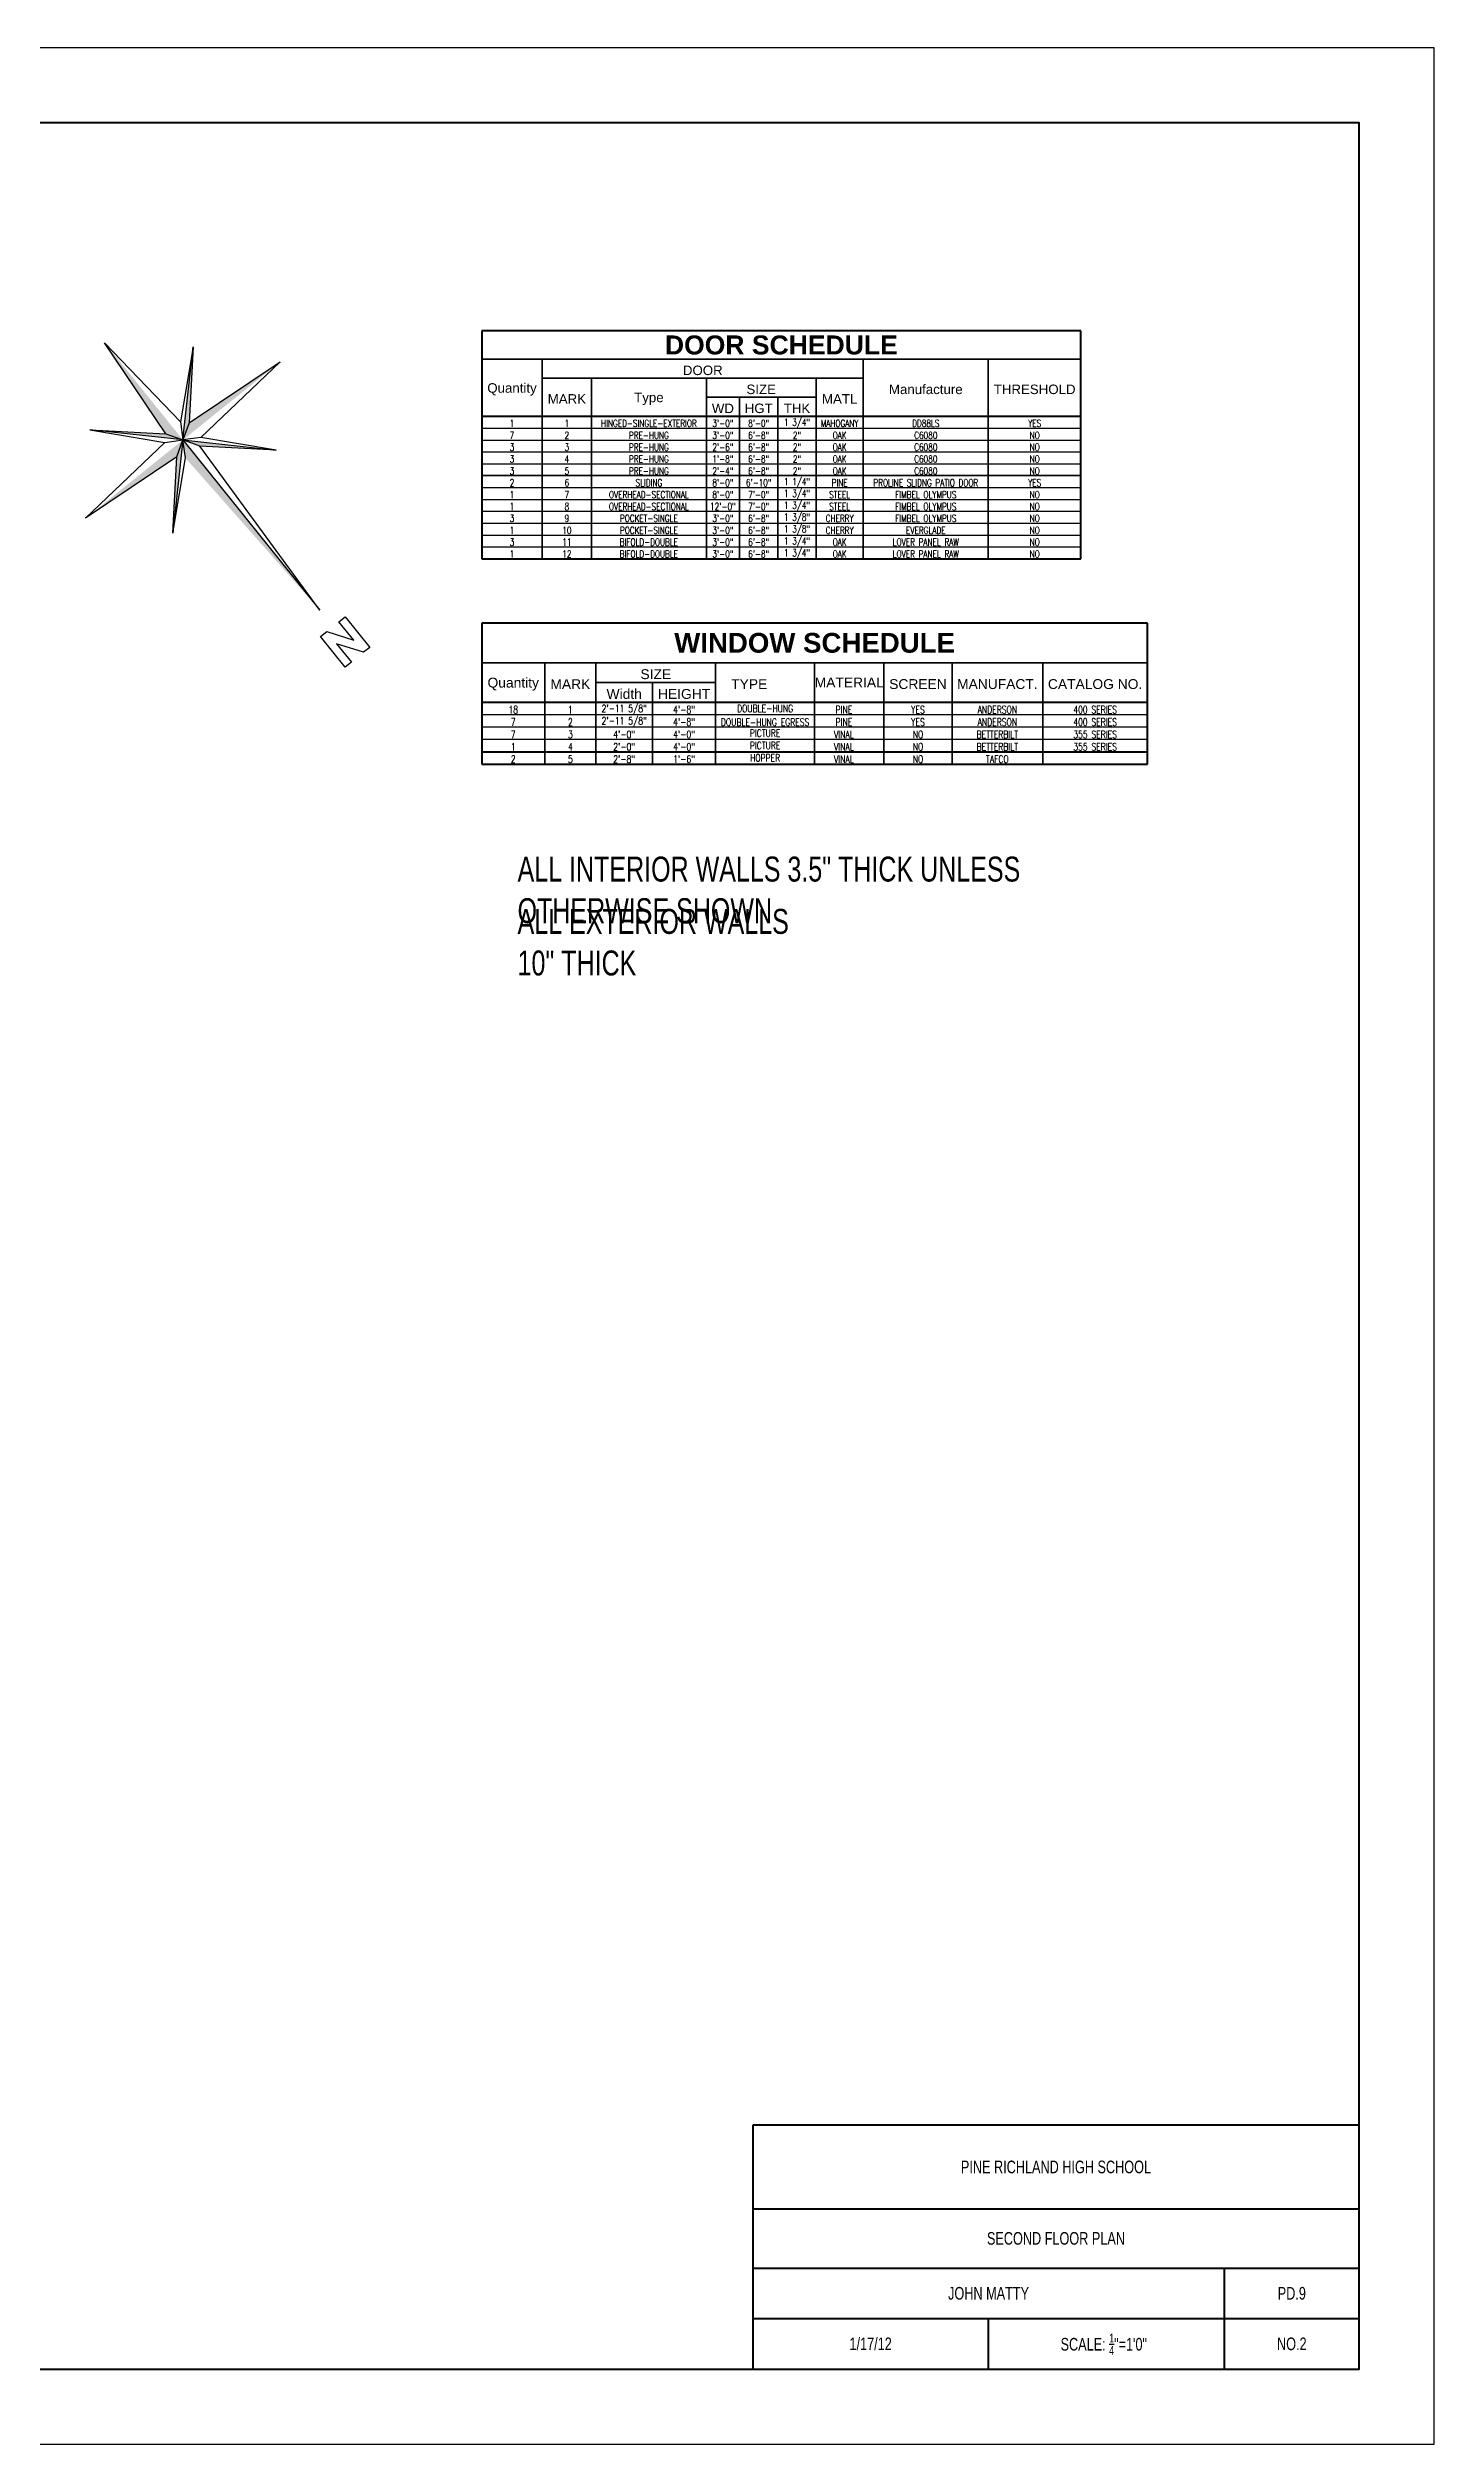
# Model space of a CAD drawing. Header units: inches. Extents: x 43 to 7578, y 1297 to 3809.
# Drawn here: x 3040 to 3707, y 1297 to 2449 of the extents above; entities that cross this region are included whole.
import ezdxf

# ---------------------------------------------------------------- set-up
doc = ezdxf.new("R2010")
doc.units = ezdxf.units.IN
doc.header["$LTSCALE"] = 0.5
doc.header["$MEASUREMENT"] = 0
doc.layers.add('A-Anno-Note', color=231, linetype='Continuous', lineweight=25)
doc.layers.add('A-Anno-Schd', color=231, linetype='Continuous', lineweight=25)
doc.styles.add('Annotative', font='romans.shx', dxfattribs={"width": 0.75})
doc.styles.add('Schedule-Data', font='romans.shx', dxfattribs={"width": 0.75})
doc.styles.add('Schedule-Header', font='ARIAL.TTF')
doc.styles.add('Schedule-Title', font='ARIALBD.TTF')
doc.styles.get("Standard").update_dxf_attribs({"font": 'romans.shx', "width": 0.75})

# ---------------------------------------------------------------- blocks, each defined once
blk = doc.blocks.new('Anno_North_K_Metric')
at = {"color": 0, "linetype": 'ByBlock', "lineweight": -2}
for p, q in [((-0.5, 0.83), (0, 6.67)), ((0.5, 0.83), (0, 6.67)), ((0, 0), (-3.54, 3.54)), ((-3.54, 3.54), (-0.83, 0.5)), ((0, 0), (-3.54, 3.54)), ((-3.54, 3.54), (-0.5, 0.83)), ((0, 0), (3.54, 3.54)), ((0, 0), (3.54, 3.54)), ((3.54, 3.54), (0.5, 0.83)), ((3.54, 3.54), (0.83, 0.5)), ((-0.83, 0.5), (-6.67, 0)), ((-0.83, -0.5), (-6.67, 0)), ((0, 0), (-3.54, -3.54)), ((0, 0), (-3.54, -3.54)), ((-0.83, 0.5), (0, 0)), ((-0.83, -0.5), (0, 0)), ((-0.83, -0.5), (0, 0)), ((-0.5, 0.83), (0, 0)), ((-0.5, 0.83), (0, 0)), ((-0.5, -0.83), (0, 0)), ((0.5, 0.83), (0, 0)), ((0.83, 0.5), (0, 0)), ((0.83, 0.5), (0, 0)), ((0.83, 0.5), (0, 0)), ((0, 0), (11.67, 0)), ((0, 0), (3.54, -3.54)), ((0, 0), (3.54, -3.54)), ((0, 0), (0, 0)), ((0, 0), (0, 0)), ((0, 0), (0, 0)), ((0, 0), (0, 0)), ((0, 0), (0, 0)), ((0, 0), (0, 0)), ((0, 0), (0, 0)), ((0, 0), (0, 0)), ((0.5, -0.83), (0, 0)), ((0, 0), (0, 0)), ((0, 0), (0, 0)), ((0, 0), (0, 0)), ((0, 0), (0, 0)), ((0.5, -0.83), (0, 0)), ((0, 0), (0, 0)), ((0, 0), (0, 0)), ((0, 0), (0, 0)), ((0, 0), (0, 0)), ((0.83, -0.5), (0, 0)), ((11.67, 0), (0.83, 0.5)), ((12.79, 0.41), (12.79, 0.83)), ((12.79, 0.83), (14.89, 0.83)), ((14.05, 0.41), (12.79, 0.41)), ((12.79, -0.43), (14.05, 0.41)), ((14.89, 0.41), (13.63, -0.43)), ((14.89, 0.83), (14.89, 0.41)), ((-3.54, -3.54), (-0.83, -0.5)), ((-3.54, -3.54), (-0.5, -0.83)), ((-0.5, -0.83), (0, -6.67)), ((0.5, -0.83), (0, -6.67)), ((3.54, -3.54), (0.5, -0.83)), ((3.54, -3.54), (0.83, -0.5)), ((12.79, -0.85), (12.79, -0.43)), ((14.89, -0.85), (12.79, -0.85)), ((13.63, -0.43), (14.89, -0.43)), ((14.89, -0.43), (14.89, -0.85))]:
    blk.add_line(p, q, dxfattribs=at)
for points in [[(0, 6.67), (0, 0), (-0.5, 0.83)], [(-3.54, 3.54), (0, 0), (-0.5, 0.83)], [(3.54, 3.54), (0, 0), (0.83, 0.5)], [(-6.67, 0), (0, 0), (-0.83, -0.5)], [(-3.54, -3.54), (0, 0), (-0.83, -0.5)], [(0, 0), (11.67, 0), (0.83, -0.5)], [(0, -6.67), (0, 0), (0.5, -0.83)], [(3.54, -3.54), (0, 0), (0.5, -0.83)]]:
    blk.add_solid(points, dxfattribs=at)

msp = doc.modelspace()

# ---------------------------------------------------------------- linework, layer by layer
at = {"lineweight": 70}
for p, q in [((3670.61536, 1450.49889), (3379.01536, 1450.49889)), ((3379.01536, 1450.49889), (3379.01536, 1333.21089)), ((3379.01536, 1410.32289), (3670.61536, 1410.32289)), ((3379.01536, 1381.81089), (3670.61536, 1381.81089)), ((3605.81536, 1357.51089), (3605.81536, 1381.81089)), ((3379.01536, 1357.51089), (3670.61536, 1357.51089)), ((3492.41536, 1333.21089), (3492.41536, 1357.51089)), ((3605.81536, 1333.21089), (3605.81536, 1357.51089))]:
    msp.add_line(p, q, dxfattribs=at)
msp.add_lwpolyline([(1978.61536, 2449.21089), (1978.61536, 1297.21089), (3706.61536, 1297.21089), (3706.61536, 2449.21089)], close=True)
msp.add_lwpolyline([(2014.61536, 2413.21089), (2014.61536, 1333.21089), (3670.61536, 1333.21089), (3670.61536, 2413.21089)], close=True, dxfattribs=at)
at = {"layer": 'A-Anno-Schd', "color": 234, "linetype": 'Continuous', "lineweight": 70}
for p, q in [((3248.71065, 2313.19144), (3248.71065, 2203.62119)), ((3536.8508, 2313.19144), (3248.71065, 2313.19144)), ((3536.8508, 2203.62119), (3536.8508, 2313.19144)), ((3248.71065, 2203.62119), (3536.8508, 2203.62119)), ((3248.71065, 2172.64254), (3248.71065, 2104.92838)), ((3568.84228, 2172.64254), (3248.71065, 2172.64254)), ((3568.84228, 2104.92838), (3568.84228, 2172.64254)), ((3248.71065, 2110.86822), (3568.84228, 2110.86822)), ((3248.71065, 2104.92838), (3568.84228, 2104.92838))]:
    msp.add_line(p, q, dxfattribs=at)
at = {"layer": 'A-Anno-Schd', "color": 232, "linetype": 'Continuous', "lineweight": 35}
for p, q in [((3248.71065, 2299.49516), (3536.8508, 2299.49516)), ((3277.83938, 2299.49516), (3277.83938, 2272.10259)), ((3432.17235, 2299.49516), (3432.17235, 2290.3643)), ((3492.2974, 2299.49516), (3492.2974, 2272.10259)), ((3277.83938, 2290.3643), (3301.48711, 2290.3643)), ((3301.48711, 2290.3643), (3301.48711, 2272.10259)), ((3301.48711, 2290.3643), (3356.72063, 2290.3643)), ((3356.72063, 2290.3643), (3356.72063, 2272.10259)), ((3356.72063, 2290.3643), (3409.46751, 2290.3643)), ((3356.72063, 2281.23345), (3372.63578, 2281.23345)), ((3372.63578, 2281.23345), (3372.63578, 2272.10259)), ((3372.63578, 2281.23345), (3391.16687, 2281.23345)), ((3391.16687, 2281.23345), (3391.16687, 2272.10259)), ((3391.16687, 2281.23345), (3409.46751, 2281.23345)), ((3409.46751, 2290.3643), (3409.46751, 2281.23345)), ((3409.46751, 2290.3643), (3432.17235, 2290.3643)), ((3409.46751, 2281.23345), (3409.46751, 2272.10259)), ((3432.17235, 2290.3643), (3432.17235, 2272.10259)), ((3277.83938, 2272.10259), (3277.83938, 2203.62119)), ((3301.48711, 2272.10259), (3301.48711, 2203.62119)), ((3356.72063, 2272.10259), (3356.72063, 2203.62119)), ((3372.63578, 2272.10259), (3372.63578, 2203.62119)), ((3391.16687, 2272.10259), (3391.16687, 2203.62119)), ((3409.46751, 2272.10259), (3409.46751, 2203.62119)), ((3432.17235, 2272.10259), (3432.17235, 2203.62119)), ((3492.2974, 2272.10259), (3492.2974, 2203.62119)), ((3248.71065, 2243.56867), (3536.8508, 2243.56867)), ((3248.71065, 2153.63506), (3568.84228, 2153.63506)), ((3279.02895, 2153.63506), (3279.02895, 2134.62757)), ((3303.6424, 2153.63506), (3303.6424, 2134.62757)), ((3303.6424, 2144.13131), (3330.83838, 2144.13131)), ((3330.83838, 2144.13131), (3330.83838, 2134.62757)), ((3330.83838, 2144.13131), (3361.19232, 2144.13131)), ((3361.19232, 2153.63506), (3361.19232, 2144.13131)), ((3361.19232, 2144.13131), (3361.19232, 2134.62757)), ((3408.77646, 2153.63506), (3408.77646, 2134.62757)), ((3442.0863, 2153.63506), (3442.0863, 2134.62757)), ((3474.84859, 2153.63506), (3474.84859, 2134.62757)), ((3518.44036, 2153.63506), (3518.44036, 2134.62757)), ((3279.02895, 2134.62757), (3279.02895, 2104.92838)), ((3303.6424, 2134.62757), (3303.6424, 2104.92838)), ((3330.83838, 2134.62757), (3330.83838, 2104.92838)), ((3361.19232, 2134.62757), (3361.19232, 2104.92838)), ((3408.77646, 2134.62757), (3408.77646, 2104.92838)), ((3442.0863, 2134.62757), (3442.0863, 2104.92838)), ((3474.84859, 2134.62757), (3474.84859, 2104.92838)), ((3518.44036, 2134.62757), (3518.44036, 2104.92838))]:
    msp.add_line(p, q, dxfattribs=at)
at = {"layer": 'A-Anno-Schd', "color": 233, "linetype": 'Continuous', "lineweight": 50}
for p, q in [((3248.71065, 2272.10259), (3536.8508, 2272.10259)), ((3248.71065, 2134.62757), (3568.84228, 2134.62757))]:
    msp.add_line(p, q, dxfattribs=at)
at = {"layer": 'A-Anno-Schd', "color": 231, "linetype": 'Continuous', "lineweight": 25}
for p, q in [((3248.71065, 2266.39581), (3536.8508, 2266.39581)), ((3248.71065, 2260.68903), (3536.8508, 2260.68903)), ((3248.71065, 2254.98224), (3536.8508, 2254.98224)), ((3248.71065, 2249.27546), (3536.8508, 2249.27546)), ((3248.71065, 2237.86189), (3536.8508, 2237.86189)), ((3248.71065, 2232.15511), (3536.8508, 2232.15511)), ((3248.71065, 2226.44832), (3536.8508, 2226.44832)), ((3248.71065, 2220.74154), (3536.8508, 2220.74154)), ((3248.71065, 2128.68774), (3568.84228, 2128.68774)), ((3248.71065, 2122.7479), (3568.84228, 2122.7479))]:
    msp.add_line(p, q, dxfattribs=at)
at = {"layer": 'A-Anno-Schd', "color": 232, "linetype": 'Continuous', "lineweight": 25}
msp.add_line((3248.71065, 2215.03475), (3536.8508, 2215.03475), dxfattribs=at)
at = {"layer": 'A-Anno-Schd', "color": 234, "linetype": 'Continuous', "lineweight": 25}
for p, q in [((3248.71065, 2209.32797), (3536.8508, 2209.32797)), ((3248.71065, 2116.80806), (3568.84228, 2116.80806))]:
    msp.add_line(p, q, dxfattribs=at)

# ---------------------------------------------------------------- block references
at = {"layer": 'A-Anno-Note', "color": 7, "xscale": 8.999999999999957, "yscale": 8.999999999999957, "zscale": 8.999999999999957, "rotation": 308.8202676105928}
msp.add_blockref('Anno_North_K_Metric', (3105.06723, 2260.73174), dxfattribs=at)

# ---------------------------------------------------------------- texts
at = {"char_height": 12, "attachment_point": 1, "style": 'Annotative'}
for s, width, insert in [('{\\fCityBlueprint|b0|i0|c2|p2;ALL INTERIOR WALLS 3.5" THICK UNLESS OTHERWISE SHOWN}', 269.4165736, (3265.96123, 2060.42178)), ('{\\fCityBlueprint|b0|i0|c2|p2;ALL EXTERIOR WALLS 10" THICK }', 143.7922858, (3265.96123, 2035.27438))]:
    msp.add_mtext_dynamic_manual_height_columns(s, width=width, gutter_width=22.5, heights=[0], dxfattribs=dict(at, insert=insert))
at = {"color": 7, "char_height": 6.075, "attachment_point": 5}
for s, width, insert in [('{\\fCityBlueprint|b0|i0|c2|p2;PINE RICHLAND HIGH SCHOOL}', 125.360318, (3524.81536, 1430.41089)), ('{\\fCityBlueprint|b0|i0|c2|p2;SECOND FLOOR PLAN}', 81.3411996, (3524.81536, 1396.06689)), ('{\\fCityBlueprint|b0|i0|c2|p2;JOHN MATTY}', 58.5197, (3492.41536, 1369.66089)), ('{\\fCityBlueprint|b0|i0|c2|p2;PD.9}', 0.2333352, (3638.21536, 1369.66089)), ('{\\fCityBlueprint|b0|i0|c2|p2;1/17/12}', 0.3315574, (3435.71536, 1345.36089)), ('\\A1;{\\fCityBlueprint|b0|i0|c2|p2;SCALE: \\H0.7x;\\S1/4;\\H1.4286x;"=1\'0"}', 76.2026687, (3547.80923, 1345.20826)), ('{\\fCityBlueprint|b0|i0|c2|p2;NO.2}', 0.2333352, (3638.21536, 1345.36089))]:
    msp.add_mtext_dynamic_manual_height_columns(s, width=width, gutter_width=1, heights=[0], dxfattribs=dict(at, insert=insert))
at = {"layer": 'A-Anno-Schd', "color": 233, "linetype": 'Continuous', "lineweight": 35, "attachment_point": 5, "style": 'Schedule-Title'}
for s, insert, char_height, width in [('DOOR SCHEDULE', (3392.78073, 2306.3433), 9.1308543, 283.5747199), ('WINDOW SCHEDULE', (3408.77646, 2163.1388), 9.5037407, 300.4299655)]:
    msp.add_mtext(s, dxfattribs=dict(at, insert=insert, char_height=char_height, width=width))
at = {"layer": 'A-Anno-Schd', "color": 231, "linetype": 'Continuous', "lineweight": 25, "attachment_point": 5}
for s, insert, char_height, width, style in [('DOOR', (3355.00587, 2294.16882), 4.565427, 149.7675426, 'Schedule-Header'), ('Quantity', (3263.27502, 2285.03797), 4.565427, 24.563306, 'Schedule-Header'), ('MARK', (3289.66325, 2280.47254), 4.565427, 19.082302, 'Schedule-Header'), ('Type', (3329.10387, 2280.47254), 4.565427, 50.6680887, 'Schedule-Header'), ('SIZE', (3383.09407, 2285.03797), 4.565427, 48.1814502, 'Schedule-Header'), ('MATL', (3420.81993, 2280.47254), 4.565427, 18.1394203, 'Schedule-Header'), ('Manufacture', (3462.23488, 2285.03797), 4.5654271, 55.5596178, 'Schedule-Header'), ('THRESHOLD', (3514.5741, 2285.03797), 4.565427, 39.9879721, 'Schedule-Header'), ('1', (3263.27502, 2268.67852), 3.42407, 26.8460195, 'Schedule-Data'), ('1', (3289.66325, 2268.67852), 3.42407, 21.3650156, 'Schedule-Data'), ('HINGED-SINGLE-EXTERIOR', (3329.10387, 2268.67852), 3.4240704, 52.9508023, 'Schedule-Data'), ('WD', (3364.67821, 2275.90712), 4.565427, 11.3497266, 'Schedule-Header'), ('3\'-0"', (3364.67821, 2268.67852), 3.42407, 13.6324402, 'Schedule-Data'), ('HGT', (3381.90133, 2275.90712), 4.565427, 13.9656603, 'Schedule-Header'), ('8\'-0"', (3381.90133, 2268.67852), 3.42407, 16.2483739, 'Schedule-Data'), ('THK', (3400.31719, 2275.90712), 4.565427, 13.735209, 'Schedule-Header'), ('1 3/4"', (3400.31719, 2268.67852), 3.42407, 16.0179226, 'Schedule-Data'), ('MAHOGANY', (3420.81993, 2268.67852), 3.42407, 20.4221339, 'Schedule-Data'), ('DD88LS', (3462.23488, 2268.67852), 3.42407, 57.8423313, 'Schedule-Data'), ('YES', (3514.5741, 2268.67852), 3.42407, 42.2706857, 'Schedule-Data'), ('7', (3263.27502, 2262.97174), 3.42407, 26.8460195, 'Schedule-Data'), ('3', (3263.27502, 2257.26496), 3.42407, 26.8460195, 'Schedule-Data'), ('2', (3289.66325, 2262.97174), 3.42407, 21.3650156, 'Schedule-Data'), ('3', (3289.66325, 2257.26496), 3.42407, 21.3650156, 'Schedule-Data'), ('PRE-HUNG', (3329.10387, 2262.97174), 3.42407, 52.9508023, 'Schedule-Data'), ('PRE-HUNG', (3329.10387, 2257.26496), 3.42407, 52.9508023, 'Schedule-Data'), ('3\'-0"', (3364.67821, 2262.97174), 3.42407, 13.6324402, 'Schedule-Data'), ('2\'-6"', (3364.67821, 2257.26496), 3.42407, 13.6324402, 'Schedule-Data'), ('6\'-8"', (3381.90133, 2262.97174), 3.42407, 16.2483739, 'Schedule-Data'), ('6\'-8"', (3381.90133, 2257.26496), 3.42407, 16.2483739, 'Schedule-Data'), ('2"', (3400.31719, 2262.97174), 3.42407, 16.0179226, 'Schedule-Data'), ('2"', (3400.31719, 2257.26496), 3.42407, 16.0179226, 'Schedule-Data'), ('OAK', (3420.81993, 2262.97174), 3.42407, 20.4221339, 'Schedule-Data'), ('OAK', (3420.81993, 2257.26496), 3.42407, 20.4221339, 'Schedule-Data'), ('C6080', (3462.23488, 2262.97174), 3.42407, 57.8423313, 'Schedule-Data'), ('C6080', (3462.23488, 2257.26496), 3.42407, 57.8423313, 'Schedule-Data'), ('NO', (3514.5741, 2262.97174), 3.42407, 42.2706857, 'Schedule-Data'), ('NO', (3514.5741, 2257.26496), 3.42407, 42.2706857, 'Schedule-Data'), ('3', (3263.27502, 2251.55817), 3.42407, 26.8460195, 'Schedule-Data'), ('3', (3263.27502, 2245.85139), 3.42407, 26.8460195, 'Schedule-Data'), ('4', (3289.66325, 2251.55817), 3.42407, 21.3650156, 'Schedule-Data'), ('5', (3289.66325, 2245.85139), 3.42407, 21.3650156, 'Schedule-Data'), ('PRE-HUNG', (3329.10387, 2251.55817), 3.42407, 52.9508023, 'Schedule-Data'), ('PRE-HUNG', (3329.10387, 2245.85139), 3.42407, 52.9508023, 'Schedule-Data'), ('2\'-4"', (3364.67821, 2245.85139), 3.42407, 13.6324402, 'Schedule-Data'), ('1\'-8"', (3364.67821, 2251.55817), 3.42407, 13.6324402, 'Schedule-Data'), ('6\'-8"', (3381.90133, 2251.55817), 3.42407, 16.2483739, 'Schedule-Data'), ('6\'-8"', (3381.90133, 2245.85139), 3.42407, 16.2483739, 'Schedule-Data'), ('2"', (3400.31719, 2251.55817), 3.42407, 16.0179226, 'Schedule-Data'), ('2"', (3400.31719, 2245.85139), 3.42407, 16.0179226, 'Schedule-Data'), ('OAK', (3420.81993, 2251.55817), 3.42407, 20.4221339, 'Schedule-Data'), ('OAK', (3420.81993, 2245.85139), 3.42407, 20.4221339, 'Schedule-Data'), ('C6080', (3462.23488, 2251.55817), 3.42407, 57.8423313, 'Schedule-Data'), ('C6080', (3462.23488, 2245.85139), 3.42407, 57.8423313, 'Schedule-Data'), ('NO', (3514.5741, 2251.55817), 3.42407, 42.2706857, 'Schedule-Data'), ('NO', (3514.5741, 2245.85139), 3.42407, 42.2706857, 'Schedule-Data'), ('2', (3263.27502, 2240.1446), 3.42407, 26.8460195, 'Schedule-Data'), ('1', (3263.27502, 2234.43782), 3.42407, 26.8460195, 'Schedule-Data'), ('7', (3289.66325, 2234.43782), 3.42407, 21.3650156, 'Schedule-Data'), ('6', (3289.66325, 2240.1446), 3.42407, 21.3650156, 'Schedule-Data'), ('OVERHEAD-SECTIONAL', (3329.10387, 2234.43782), 3.4240704, 52.9508023, 'Schedule-Data'), ('SLIDING', (3329.10387, 2240.1446), 3.42407, 52.9508023, 'Schedule-Data'), ('8\'-0"', (3364.67821, 2240.1446), 3.42407, 13.6324402, 'Schedule-Data'), ('8\'-0"', (3364.67821, 2234.43782), 3.42407, 13.6324402, 'Schedule-Data'), ('6\'-10"', (3381.90133, 2240.1446), 3.42407, 16.2483739, 'Schedule-Data'), ('7\'-0"', (3381.90133, 2234.43782), 3.42407, 16.2483739, 'Schedule-Data'), ('1 1/4"', (3400.31719, 2240.1446), 3.42407, 16.0179226, 'Schedule-Data'), ('1 3/4"', (3400.31719, 2234.43782), 3.42407, 16.0179226, 'Schedule-Data'), ('STEEL', (3420.81993, 2234.43782), 3.42407, 20.4221339, 'Schedule-Data'), ('PINE', (3420.81993, 2240.1446), 3.42407, 20.4221339, 'Schedule-Data'), ('PROLINE SLIDNG PATIO DOOR', (3462.23488, 2240.1446), 3.4240704, 57.8423313, 'Schedule-Data'), ('FIMBEL OLYMPUS', (3462.23488, 2234.43782), 3.4240704, 57.8423313, 'Schedule-Data'), ('YES', (3514.5741, 2240.1446), 3.42407, 42.2706857, 'Schedule-Data'), ('NO', (3514.5741, 2234.43782), 3.42407, 42.2706857, 'Schedule-Data'), ('3', (3263.27502, 2223.02425), 3.42407, 26.8460195, 'Schedule-Data'), ('1', (3263.27502, 2228.73104), 3.42407, 26.8460195, 'Schedule-Data'), ('8', (3289.66325, 2228.73104), 3.42407, 21.3650156, 'Schedule-Data'), ('9', (3289.66325, 2223.02425), 3.42407, 21.3650156, 'Schedule-Data'), ('OVERHEAD-SECTIONAL', (3329.10387, 2228.73104), 3.4240704, 52.9508023, 'Schedule-Data'), ('POCKET-SINGLE', (3329.10387, 2223.02425), 3.4240704, 52.9508023, 'Schedule-Data'), ('12\'-0"', (3364.67821, 2228.73104), 3.42407, 13.6324402, 'Schedule-Data'), ('3\'-0"', (3364.67821, 2223.02425), 3.42407, 13.6324402, 'Schedule-Data'), ('7\'-0"', (3381.90133, 2228.73104), 3.42407, 16.2483739, 'Schedule-Data'), ('6\'-8"', (3381.90133, 2223.02425), 3.42407, 16.2483739, 'Schedule-Data'), ('1 3/4"', (3400.31719, 2228.73104), 3.42407, 16.0179226, 'Schedule-Data'), ('1 3/8"', (3400.31719, 2223.02425), 3.42407, 16.0179226, 'Schedule-Data'), ('CHERRY', (3420.81993, 2223.02425), 3.42407, 20.4221339, 'Schedule-Data'), ('STEEL', (3420.81993, 2228.73104), 3.42407, 20.4221339, 'Schedule-Data'), ('FIMBEL OLYMPUS', (3462.23488, 2228.73104), 3.4240704, 57.8423313, 'Schedule-Data'), ('FIMBEL OLYMPUS', (3462.23488, 2223.02425), 3.4240704, 57.8423313, 'Schedule-Data'), ('NO', (3514.5741, 2228.73104), 3.42407, 42.2706857, 'Schedule-Data'), ('NO', (3514.5741, 2223.02425), 3.42407, 42.2706857, 'Schedule-Data'), ('3', (3263.27502, 2211.61068), 3.42407, 26.8460195, 'Schedule-Data'), ('1', (3263.27502, 2217.31747), 3.42407, 26.8460195, 'Schedule-Data'), ('10', (3289.66325, 2217.31747), 3.42407, 21.3650156, 'Schedule-Data'), ('11', (3289.66325, 2211.61068), 3.42407, 21.3650156, 'Schedule-Data'), ('BIFOLD-DOUBLE', (3329.10387, 2211.61068), 3.4240704, 52.9508023, 'Schedule-Data'), ('POCKET-SINGLE', (3329.10387, 2217.31747), 3.4240704, 52.9508023, 'Schedule-Data'), ('3\'-0"', (3364.67821, 2217.31747), 3.42407, 13.6324402, 'Schedule-Data'), ('3\'-0"', (3364.67821, 2211.61068), 3.42407, 13.6324402, 'Schedule-Data'), ('6\'-8"', (3381.90133, 2217.31747), 3.42407, 16.2483739, 'Schedule-Data'), ('6\'-8"', (3381.90133, 2211.61068), 3.42407, 16.2483739, 'Schedule-Data'), ('1 3/8"', (3400.31719, 2217.31747), 3.42407, 16.0179226, 'Schedule-Data'), ('1 3/4"', (3400.31719, 2211.61068), 3.42407, 16.0179226, 'Schedule-Data'), ('CHERRY', (3420.81993, 2217.31747), 3.42407, 20.4221339, 'Schedule-Data'), ('OAK', (3420.81993, 2211.61068), 3.42407, 20.4221339, 'Schedule-Data'), ('LOVER PANEL RAW', (3462.23488, 2211.61068), 3.4240704, 57.8423313, 'Schedule-Data'), ('EVERGLADE', (3462.23488, 2217.31747), 3.42407, 57.8423313, 'Schedule-Data'), ('NO', (3514.5741, 2217.31747), 3.42407, 42.2706857, 'Schedule-Data'), ('NO', (3514.5741, 2211.61068), 3.42407, 42.2706857, 'Schedule-Data'), ('1', (3263.27502, 2205.9039), 3.42407, 26.8460195, 'Schedule-Data'), ('12', (3289.66325, 2205.9039), 3.42407, 21.3650156, 'Schedule-Data'), ('BIFOLD-DOUBLE', (3329.10387, 2205.9039), 3.4240704, 52.9508023, 'Schedule-Data'), ('3\'-0"', (3364.67821, 2205.9039), 3.42407, 13.6324402, 'Schedule-Data'), ('6\'-8"', (3381.90133, 2205.9039), 3.42407, 16.2483739, 'Schedule-Data'), ('1 3/4"', (3400.31719, 2205.9039), 3.42407, 16.0179226, 'Schedule-Data'), ('OAK', (3420.81993, 2205.9039), 3.42407, 20.4221339, 'Schedule-Data'), ('LOVER PANEL RAW', (3462.23488, 2205.9039), 3.4240704, 57.8423313, 'Schedule-Data'), ('NO', (3514.5741, 2205.9039), 3.42407, 42.2706857, 'Schedule-Data'), ('Quantity', (3263.8698, 2143.33934), 4.75187, 25.566424, 'Schedule-Header'), ('MARK', (3291.33567, 2143.33934), 4.75187, 19.8615864, 'Schedule-Header'), ('SIZE', (3332.41736, 2148.09121), 4.75187, 52.7980516, 'Schedule-Header'), ('TYPE', (3377.33596, 2143.33934), 4.75187, 27.5353917, 'Schedule-Header'), ('MATERIAL', (3425.43138, 2144.13131), 4.75187, 33.6569208, 'Schedule-Header'), ('SCREEN', (3458.46745, 2143.33934), 4.75187, 28.0104282, 'Schedule-Header'), ('MANUFACT.', (3496.64448, 2143.33934), 4.75187, 38.8398954, 'Schedule-Header'), ('CATALOG NO.', (3543.64132, 2143.33934), 4.7518704, 45.6500452, 'Schedule-Header'), ('18', (3263.8698, 2131.06367), 3.563903, 27.9423591, 'Schedule-Data'), ('1', (3291.33567, 2131.06367), 3.5639, 22.2375216, 'Schedule-Data'), ('2\'-11 5/8"', (3317.24039, 2131.06367), 3.563903, 24.8200372, 'Schedule-Data'), ('Width', (3317.24039, 2138.58747), 4.75187, 22.444102, 'Schedule-Header'), ('HEIGHT', (3346.01535, 2138.58747), 4.75187, 25.6020792, 'Schedule-Header'), ('4\'-8"', (3346.01535, 2131.06367), 3.563903, 27.9780144, 'Schedule-Data'), ('DOUBLE-HUNG', (3384.98439, 2131.65765), 3.5639028, 29.9113269, 'Schedule-Data'), ('PINE', (3422.8819, 2131.06367), 3.563903, 36.032856, 'Schedule-Data'), ('YES', (3458.46745, 2131.06367), 3.563903, 30.3863634, 'Schedule-Data'), ('ANDERSON', (3496.64448, 2131.06367), 3.563903, 41.2158306, 'Schedule-Data'), ('400 SERIES', (3543.64132, 2131.06367), 3.563903, 48.0259804, 'Schedule-Data'), ('7', (3263.8698, 2125.12383), 3.5639, 27.9423591, 'Schedule-Data'), ('7', (3263.8698, 2119.184), 3.5639, 27.9423591, 'Schedule-Data'), ('2', (3291.33567, 2125.12383), 3.5639, 22.2375216, 'Schedule-Data'), ('3', (3291.33567, 2119.184), 3.5639, 22.2375216, 'Schedule-Data'), ('2\'-11 5/8"', (3317.24039, 2125.12383), 3.563903, 24.8200372, 'Schedule-Data'), ('4\'-0"', (3317.24039, 2119.184), 3.563903, 24.8200372, 'Schedule-Data'), ('4\'-8"', (3346.01535, 2125.12383), 3.563903, 27.9780144, 'Schedule-Data'), ('4\'-0"', (3346.01535, 2119.184), 3.563903, 27.9780144, 'Schedule-Data'), ('PICTURE', (3384.98439, 2119.77798), 3.563903, 29.9113269, 'Schedule-Data'), ('VINAL', (3422.8819, 2119.184), 3.563903, 36.032856, 'Schedule-Data'), ('PINE', (3422.8819, 2125.12383), 3.563903, 36.032856, 'Schedule-Data'), ('YES', (3458.46745, 2125.12383), 3.563903, 30.3863634, 'Schedule-Data'), ('NO', (3458.46745, 2119.184), 3.563903, 30.3863634, 'Schedule-Data'), ('BETTERBILT', (3496.64448, 2119.184), 3.563903, 41.2158306, 'Schedule-Data'), ('ANDERSON', (3496.64448, 2125.12383), 3.563903, 41.2158306, 'Schedule-Data'), ('400 SERIES', (3543.64132, 2125.12383), 3.563903, 48.0259804, 'Schedule-Data'), ('355 SERIES', (3543.64132, 2119.184), 3.563903, 48.0259804, 'Schedule-Data'), ('2', (3263.8698, 2107.30432), 3.5639, 27.9423591, 'Schedule-Data'), ('1', (3263.8698, 2113.24416), 3.5639, 27.9423591, 'Schedule-Data'), ('4', (3291.33567, 2113.24416), 3.5639, 22.2375216, 'Schedule-Data'), ('5', (3291.33567, 2107.30432), 3.5639, 22.2375216, 'Schedule-Data'), ('2\'-0"', (3317.24039, 2113.24416), 3.563903, 24.8200372, 'Schedule-Data'), ('2\'-8"', (3317.24039, 2107.30432), 3.563903, 24.8200372, 'Schedule-Data'), ('4\'-0"', (3346.01535, 2113.24416), 3.563903, 27.9780144, 'Schedule-Data'), ('1\'-6"', (3346.01535, 2107.30432), 3.563903, 27.9780144, 'Schedule-Data'), ('PICTURE', (3384.98439, 2113.83814), 3.563903, 29.9113269, 'Schedule-Data'), ('HOPPER', (3384.98439, 2107.8983), 3.563903, 29.9113269, 'Schedule-Data'), ('VINAL', (3422.8819, 2113.24416), 3.563903, 36.032856, 'Schedule-Data'), ('VINAL', (3422.8819, 2107.30432), 3.563903, 36.032856, 'Schedule-Data'), ('NO', (3458.46745, 2113.24416), 3.563903, 30.3863634, 'Schedule-Data'), ('NO', (3458.46745, 2107.30432), 3.563903, 30.3863634, 'Schedule-Data'), ('BETTERBILT', (3496.64448, 2113.24416), 3.563903, 41.2158306, 'Schedule-Data'), ('TAFCO', (3496.64448, 2107.30432), 3.563903, 41.2158306, 'Schedule-Data'), ('355 SERIES', (3543.64132, 2113.24416), 3.563903, 48.0259804, 'Schedule-Data')]:
    msp.add_mtext(s, dxfattribs=dict(at, insert=insert, char_height=char_height, width=width, style=style))
at = {"layer": 'A-Anno-Schd', "color": 231, "linetype": 'Continuous', "lineweight": 25, "insert": (3384.98439, 2125.03352), "char_height": 3.5639028, "attachment_point": 5, "style": 'Schedule-Data'}
msp.add_mtext('DOUBLE-HUNG EGRESS', dxfattribs=at)

doc.saveas('drawing.dxf')
